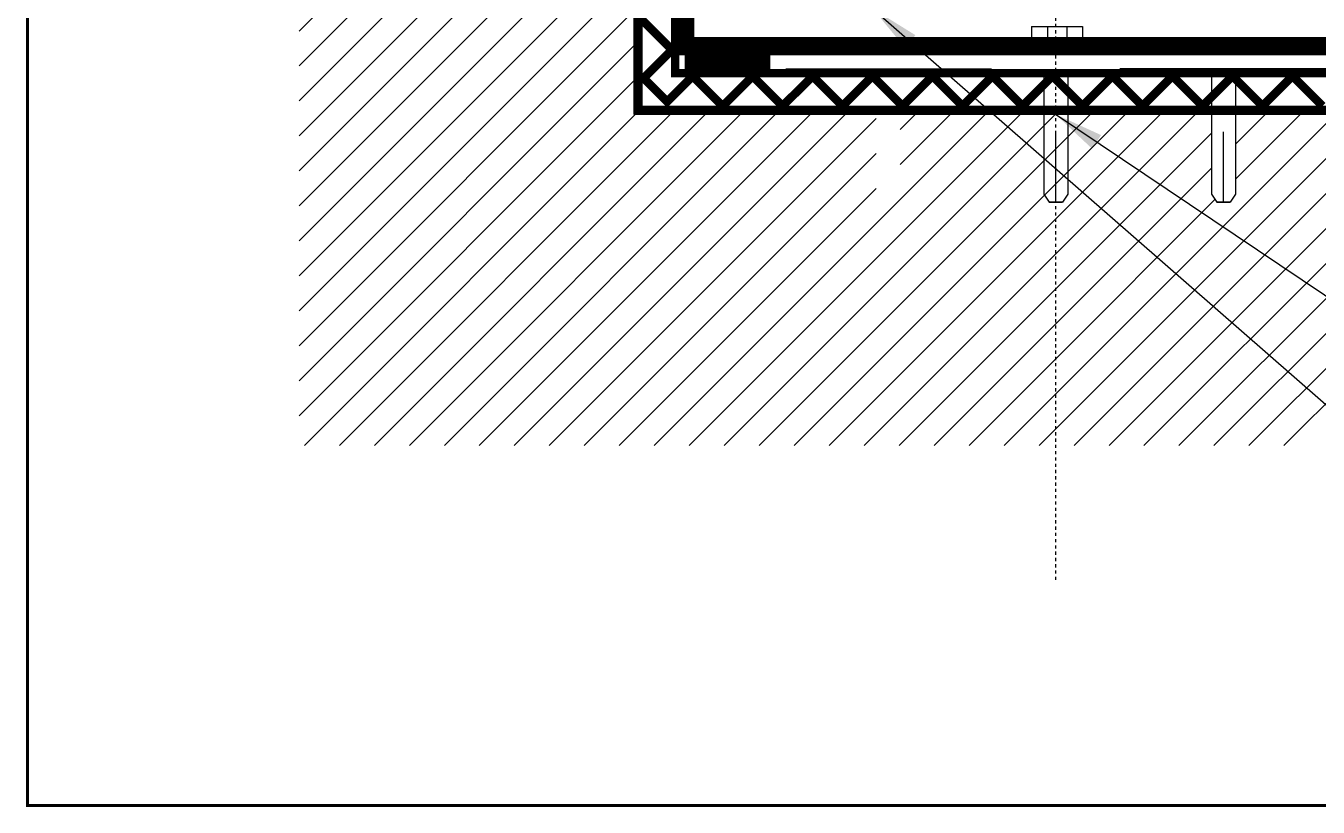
# Model space of a CAD drawing. Header units: millimetres. Extents: x -579 to 213, y -67 to 509.
# Drawn here: x -569.26 to -528.12, y 243.42 to 268.29 of the extents above; entities that cross this region are included whole.
import ezdxf

# ---------------------------------------------------------------- set-up
doc = ezdxf.new("R2010")
doc.units = ezdxf.units.MM
doc.header["$LTSCALE"] = 0.1
doc.linetypes.add('CENTERX2', pattern=[4, 2.5, -0.5, 0.5, -0.5])
for name, color, linetype in [('D-01', 1, 'Continuous'), ('D-03', 3, 'Continuous'), ('D-CUADRO', 252, 'Continuous'), ('D-GRIS', 252, 'Continuous'), ('DC-TEXTO', 7, 'Continuous')]:
    doc.layers.add(name, color=color, linetype=linetype)
doc.styles.add('ROMANS', font='romans.shx', dxfattribs={"width": 0.7})
doc.dimstyles.new('FLECHAS-DET-1-5', dxfattribs={"dimscale": 0.035, "dimtxt": 180, "dimasz": 250, "dimexe": 50, "dimexo": 200, "dimgap": 80, "dimtad": 1, "dimdec": 3, "dimzin": 0, "dimdsep": 46, "dimtxsty": 'ROMANS', "dimblk1": 'OBLIQUE', "dimblk2": 'OBLIQUE', "dimsah": 1, "dimcen": 0.09, "dimdle": 20, "dimclrd": 256, "dimclre": 8, "dimclrt": 7, "dimadec": 0, "dimazin": 0, "dimtfac": 1, "dimtdec": 3, "dimtmove": 1, "dimatfit": 1, "dimfxl": 1, "dimtolj": 1, "dimtzin": 0, "dimarcsym": 0})

# ---------------------------------------------------------------- blocks, each defined once
blk = doc.blocks.new('_OBLIQUE')
at = {"color": 0, "linetype": 'ByBlock'}
blk.add_line((-0.5, -0.5), (0.5, 0.5), dxfattribs=at)
blk = doc.blocks.new('CORTE CONG')
for p, q in [((154.01, -526.9), (162.92, -517.99)), ((154.01, -520.71), (156.73, -517.99))]:
    blk.add_line(p, q)
at = {"layer": 'D-01', "linetype": 'CENTERX2'}
blk.add_line((181.53, -600.35), (181.53, -74.45), dxfattribs=at)
at = {"layer": 'D-01'}
for points, const_width in [([(108.28, -501.23), (113.66, -506.62), (108.66, -511.62), (112.8, -515.76), (117.32, -511.24), (122.63, -516.54), (127.93, -511.24), (133.23, -516.54), (138.54, -511.24), (143.84, -516.54), (149.14, -511.24), (154.45, -516.54), (159.75, -511.24), (165.05, -516.54), (170.36, -511.24), (175.66, -516.54), (180.96, -511.24), (186.27, -516.54), (191.57, -511.24), (196.87, -516.54), (202.18, -511.24), (207.48, -516.54), (212.78, -511.24), (218.09, -516.54), (223.39, -511.24), (228.69, -516.54)], 1.5), ([(419.29, -517.24), (107.71, -517.24), (107.71, -292.31), (107.71, -292.31)], 1.5), ([(114.23, -292.31), (114.23, -292.31), (114.23, -510.74), (419.29, -510.74)], 1.5), ([(115.88, -508.37), (131.05, -508.37)], 3.27)]:
    blk.add_lwpolyline(points, dxfattribs=dict(at, const_width=const_width))
blk.add_lwpolyline([(246.7, -467.12, 3.27, 3.27, 0), (246.7, -505.96, 3.27, 3.27, 0), (116.01, -505.96, 3.27, 3.27, 0), (116.01, -467.12, 0, 0, 0)], format="xyseb", dxfattribs=at)
at = {"layer": 'D-03'}
for p, q in [((106.93, -292.31), (106.93, -517.99)), ((106.93, -517.99), (419.86, -517.99))]:
    blk.add_line(p, q, dxfattribs=at)
at = {"layer": 'D-GRIS'}
for p, q in [((47.71, -503.27), (106.93, -444.04)), ((47.71, -509.45), (106.93, -450.23)), ((47.71, -515.64), (106.93, -456.42)), ((47.71, -521.83), (106.93, -462.6)), ((47.71, -528.02), (106.93, -468.79)), ((47.71, -534.2), (106.93, -474.98)), ((47.71, -540.39), (106.93, -481.17)), ((47.71, -546.58), (106.93, -487.35)), ((47.71, -552.77), (106.93, -493.54)), ((47.71, -558.95), (106.93, -499.73)), ((47.71, -565.14), (106.93, -505.91)), ((47.71, -571.33), (106.93, -512.1)), ((48.66, -576.56), (107.24, -517.99)), ((54.85, -576.56), (113.42, -517.99)), ((61.03, -576.56), (119.61, -517.99)), ((67.22, -576.56), (125.8, -517.99)), ((73.41, -576.56), (131.98, -517.99)), ((79.59, -576.56), (138.17, -517.99)), ((85.78, -576.56), (144.36, -517.99)), ((91.97, -576.56), (149.77, -518.76)), ((110.53, -576.57), (169.11, -517.99)), ((116.72, -576.57), (175.29, -517.99)), ((122.9, -576.57), (181.48, -517.99)), ((181.53, -573.62), (237.16, -517.99)), ((181.53, -567.43), (230.98, -517.99)), ((181.53, -542.68), (206.23, -517.99)), ((181.53, -536.5), (200.04, -517.99)), ((181.53, -530.31), (193.85, -517.99)), ((181.53, -524.12), (187.67, -517.99)), ((184.77, -576.57), (243.35, -517.99)), ((190.96, -576.57), (249.54, -517.99)), ((197.14, -576.57), (255.72, -517.99)), ((203.33, -576.57), (261.91, -517.99)), ((209.52, -576.57), (268.1, -517.99)), ((213.3, -529.48), (224.79, -517.99)), ((213.3, -523.3), (218.6, -517.99)), ((215.7, -576.57), (274.29, -517.99)), ((221.89, -576.57), (280.47, -517.99)), ((181.53, -548.87), (209.06, -521.34)), ((98.16, -576.56), (149.77, -524.95)), ((129.09, -576.57), (181.53, -524.12)), ((181.53, -555.06), (209.06, -527.53)), ((104.34, -576.56), (149.77, -531.14)), ((135.28, -576.57), (181.53, -530.31)), ((181.53, -561.24), (209.69, -533.09)), ((141.46, -576.57), (181.53, -536.5)), ((147.65, -576.57), (181.53, -542.68)), ((153.84, -576.57), (181.53, -548.87)), ((160.02, -576.57), (181.53, -555.06)), ((166.21, -576.57), (181.53, -561.24)), ((172.4, -576.57), (181.53, -567.43)), ((178.58, -576.57), (181.53, -573.62))]:
    blk.add_line(p, q, dxfattribs=at)
for points in [[(177.26, -502.46), (177.26, -504.46)], [(180.08, -502.46), (180.08, -504.46)], [(183.47, -502.46), (183.47, -504.46)], [(179.45, -510.01), (179.45, -532.14)], [(183.69, -510.01), (183.69, -532.14)], [(209.06, -510.01), (209.06, -532.14)], [(213.3, -510.01), (213.3, -532.14)], [(181.57, -533.55), (181.57, -521.13)], [(211.18, -533.55), (211.18, -521.13)], [(179.45, -532.14), (180.39, -533.55), (182.75, -533.55)], [(183.69, -532.14), (182.75, -533.55), (180.39, -533.55)], [(209.06, -532.14), (210, -533.55), (212.36, -533.55)], [(213.3, -532.14), (212.36, -533.55), (210, -533.55)]]:
    blk.add_lwpolyline(points, dxfattribs=at)
at = {"layer": 'DC-TEXTO'}
for p, q in [((133.8, -509.98), (170.17, -509.98)), ((229.27, -509.98), (192.89, -509.98))]:
    blk.add_line(p, q, dxfattribs=at)
blk.add_lwpolyline([(177.26, -502.46), (186.29, -502.46), (186.29, -504.46)], dxfattribs=at)
at = {"layer": 'D-01', "annotation_type": 0, "has_hookline": 1, "hookline_direction": 0}
for points, text_width in [([(149.18, -499.33), (275.91, -610.09), (467.3, -610.09)], 62.79), ([(181.48, -517.99), (268.69, -576.58), (455.62, -576.58)], 75.6)]:
    blk.add_leader(points, dimstyle='FLECHAS-DET-1-5', override={"dimgap": 80, "dimtad": 1}, dxfattribs=dict(at, text_width=text_width))

msp = doc.modelspace()

# ---------------------------------------------------------------- linework, layer by layer
at = {"layer": 'D-CUADRO', "const_width": 0.1}
msp.add_lwpolyline([(-569.21, 363.467), (-469.21, 363.467), (-469.21, 243.467), (-569.21, 243.467), (-569.21, 363.467)], dxfattribs=at)

# ---------------------------------------------------------------- block references
at = {"xscale": 0.1799999999998362, "yscale": 0.1799999999998362, "zscale": 0.1799999999998362}
msp.add_blockref('CORTE CONG', (-569.152, 358.713), dxfattribs=at)

doc.saveas('drawing.dxf')
